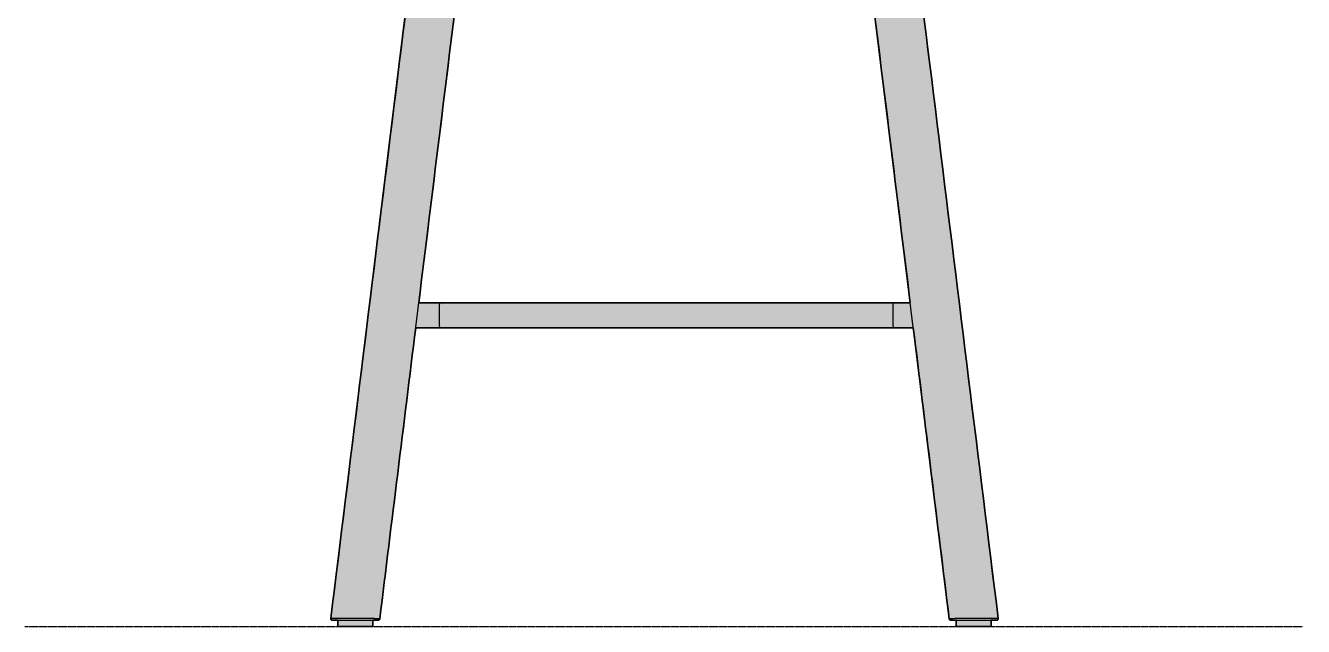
# Model space of a CAD drawing. Header units: millimetres. Extents: x 0 to 1859, y -772 to 766.
# Drawn here: x 1045 to 1859, y 0 to 383 of the extents above; entities that cross this region are included whole.
import ezdxf

# ---------------------------------------------------------------- set-up
doc = ezdxf.new("R2010")
doc.units = ezdxf.units.MM
doc.linetypes.add('Dots', pattern=[1, 0, -1])
doc.layers.add('Blocks', color=7, linetype='Continuous')
doc.layers.add('Blocks$Fill', color=7, linetype='Continuous', true_color=0xffffff)
for name, color, linetype, lineweight, true_color in [('Blocks$Inner', 7, 'Continuous', 25, 0x007f00), ('Blocks$Outline', 7, 'Continuous', 35, 0xff3f3f), ('Groud', 7, 'Dots', 25, 0x243775)]:
    doc.layers.add(name, color=color, linetype=linetype, lineweight=lineweight, true_color=true_color)

# ---------------------------------------------------------------- blocks, each defined once
blk = doc.blocks.new('Form Barstool Low Side')
at = {"layer": 'Blocks$Fill'}
h = blk.add_hatch(color=256, dxfattribs=at)
h.paths.add_polyline_path([(270.04, 628.56), (266.14, 629.76), (264.21, 630.41), (262.3, 631.11), (260.87, 631.7), (259.45, 632.32), (258.05, 632.99), (256.67, 633.69), (255.3, 634.43), (253.96, 635.21), (252.63, 636.02), (251.33, 636.86), (249.96, 637.79), (248.62, 638.75), (247.3, 639.74), (246.01, 640.77), (244.74, 641.83), (243.5, 642.91), (242.28, 644.03), (241.09, 645.17), (239.82, 646.44), (238.59, 647.74), (237.38, 649.07), (236.2, 650.42), (235.04, 651.8), (233.92, 653.21), (232.82, 654.63), (231.74, 656.07), (230.63, 657.63), (229.54, 659.2), (227.45, 662.4), (225.48, 665.67), (223.61, 669.01), (221.85, 672.41), (220.2, 675.86), (218.67, 679.36), (217.24, 682.9), (215.95, 686.42), (214.76, 689.97), (213.66, 693.55), (212.65, 697.15), (211.71, 700.77), (210.84, 704.42), (209.27, 711.74), (207.63, 720.58), (204.55, 740.54), (203.9, 744.21), (202.82, 749.41), (201.63, 754.59), (200.51, 757.45), (200.5, 757.48), (200.45, 757.61), (200.39, 757.74), (200.33, 757.87), (200.26, 758), (200.2, 758.13), (200.13, 758.25), (199.99, 758.5), (199.83, 758.75), (199.67, 758.99), (199.51, 759.22), (199.34, 759.46), (199.08, 759.8), (198.81, 760.14), (198.67, 760.3), (198.53, 760.46), (198.39, 760.62), (198.24, 760.77), (198.05, 760.95), (197.86, 761.13), (196.91, 761.99), (196.78, 762.11), (196.72, 762.17), (196.67, 762.23), (196.61, 762.3), (196.58, 762.33), (196.56, 762.36), (196.53, 762.4), (196.5, 762.43), (196.48, 762.46), (196.46, 762.5), (196.43, 762.54), (196.41, 762.57), (196.39, 762.61), (196.37, 762.65), (196.35, 762.69), (196.33, 762.73), (196.31, 762.77), (196.29, 762.82), (196.27, 762.86), (196.26, 762.91), (196.24, 762.95), (196.23, 763), (196.22, 763.05), (196.21, 763.09), (196.2, 763.14), (196.19, 763.18), (196.19, 763.23), (196.19, 763.28), (196.18, 763.32), (196.18, 763.37), (196.18, 763.42), (196.18, 763.46), (196.18, 763.51), (196.19, 763.56), (196.19, 763.61), (196.2, 763.65), (196.21, 763.7), (196.22, 763.75), (196.23, 763.79), (196.24, 763.84), (196.25, 763.89), (196.27, 763.94), (196.28, 763.99), (196.3, 764.03), (196.32, 764.08), (196.34, 764.12), (196.36, 764.17), (196.38, 764.22), (196.4, 764.26), (196.42, 764.3), (196.45, 764.35), (196.47, 764.39), (196.5, 764.43), (196.53, 764.48), (196.56, 764.52), (196.59, 764.57), (196.63, 764.61), (196.66, 764.65), (196.7, 764.7), (196.73, 764.74), (196.77, 764.78), (196.81, 764.82), (196.85, 764.86), (196.89, 764.9), (196.93, 764.94), (196.97, 764.97), (197.01, 765.01), (197.06, 765.04), (197.1, 765.08), (197.14, 765.11), (197.19, 765.15), (197.25, 765.18), (197.3, 765.22), (197.35, 765.25), (197.41, 765.29), (197.46, 765.32), (197.52, 765.35), (197.57, 765.38), (197.68, 765.43), (197.8, 765.49), (197.92, 765.53), (198.04, 765.58), (198.17, 765.63), (198.24, 765.66), (198.31, 765.68), (198.39, 765.7), (198.46, 765.72), (198.53, 765.74), (198.6, 765.75), (198.67, 765.77), (198.74, 765.78), (198.82, 765.79), (198.89, 765.8), (198.96, 765.8), (199.03, 765.81), (199.07, 765.81), (199.11, 765.81), (199.14, 765.81), (199.18, 765.81), (199.2, 765.81), (199.21, 765.81), (199.21, 765.8), (199.57, 765.82), (199.76, 765.82), (199.98, 765.81), (200.22, 765.8), (200.49, 765.78), (200.78, 765.75), (201.1, 765.72), (201.72, 765.63), (202.41, 765.5), (203.1, 765.36), (203.85, 765.18), (204.55, 764.99), (205.3, 764.78), (205.98, 764.57), (206.69, 764.33), (207.55, 764.02), (208.35, 763.72), (209.29, 763.33), (209.88, 763.06), (210.49, 762.77), (211.22, 762.41), (211.97, 762), (213.14, 761.33), (214.36, 760.59), (215.77, 759.66), (216.48, 759.16), (219.63, 756.78), (220.41, 756.14), (220.83, 755.79), (221.74, 755), (222.35, 754.44), (223.06, 753.76), (223.71, 753.09), (224.22, 752.55), (224.86, 751.84), (225.59, 750.98), (226.32, 750.07), (227.05, 749.13), (228.08, 747.71), (228.69, 746.83), (230.31, 744.37), (231.94, 741.75), (233.63, 738.85), (235.88, 734.73), (237.67, 731.18), (239.69, 726.85), (241.33, 723.02), (246.29, 711.15), (248.26, 706.73), (250.61, 701.74), (253.65, 695.7), (254.4, 694.29), (255.17, 692.92), (255.85, 691.78), (256.54, 690.69), (257.28, 689.57), (258.04, 688.46), (259.06, 687.06), (260.14, 685.66), (260.93, 684.69), (261.75, 683.74), (262.6, 682.81), (263.47, 681.9), (264.21, 681.15), (264.97, 680.42), (265.75, 679.71), (266.53, 679.01), (267.65, 678.06), (268.79, 677.14), (269.85, 676.33), (270.93, 675.54), (272.07, 674.73), (273.23, 673.94), (274.46, 673.14), (275.7, 672.37), (277.03, 671.58), (278.38, 670.82), (279.73, 670.08), (281.11, 669.37), (282.58, 668.64), (284.07, 667.95), (285.58, 667.28), (287.09, 666.65), (288.68, 666.02), (290.28, 665.42), (291.89, 664.86), (293.51, 664.34), (295.76, 663.67), (298.02, 663.06), (300.34, 662.5), (302.68, 661.99), (305.1, 661.53), (307.54, 661.11), (310.32, 660.69), (313.11, 660.33), (316.34, 659.98), (319.58, 659.69), (325.21, 659.33), (330.44, 659.11), (339.45, 658.97), (352.52, 659.15), (380.47, 660.46), (468.66, 665.53), (521.59, 666.56), (546.26, 666.34), (555.79, 665.99), (563.75, 665.47), (567.22, 665.15), (570.1, 664.83), (573.91, 664.32), (574.2, 664.29), (577.04, 663.86), (579.93, 663.4), (579.99, 663.39), (585.13, 662.48), (589.55, 661.57), (593.7, 660.57), (595.13, 660.17), (597.61, 659.41), (599.59, 658.73), (601.13, 658.14), (602.29, 657.66), (603.24, 657.24), (604.32, 656.73), (605.32, 656.22), (605.81, 655.95), (606.31, 655.67), (607.22, 655.12), (608.13, 654.53), (609.03, 653.9), (609.82, 653.31), (610.54, 652.76), (611.27, 652.18), (611.93, 651.63), (612.58, 651.07), (613.17, 650.53), (613.77, 649.98), (614.31, 649.45), (617.63, 646.03), (617.8, 645.85), (617.96, 645.67), (618.12, 645.48), (618.19, 645.39), (618.26, 645.29), (618.4, 645.1), (618.43, 645.06), (618.46, 645.02), (618.47, 644.99), (618.49, 644.96), (618.51, 644.93), (618.52, 644.9), (618.56, 644.83), (618.59, 644.76), (618.63, 644.66), (618.67, 644.55), (618.71, 644.46), (618.72, 644.41), (618.74, 644.35), (618.76, 644.29), (618.77, 644.22), (618.79, 644.14), (618.8, 644.06), (618.82, 643.99), (618.83, 643.92), (618.84, 643.84), (618.84, 643.75), (618.85, 643.67), (618.85, 643.59), (618.85, 643.5), (618.85, 643.41), (618.85, 643.31), (618.85, 643.22), (618.84, 643.13), (618.83, 643.05), (618.81, 642.88), (618.76, 642.54), (618.73, 642.4), (618.71, 642.33), (618.7, 642.25), (618.69, 642.22), (618.68, 642.18), (618.67, 642.15), (618.66, 642.12), (618.64, 642.08), (618.63, 642.05), (618.61, 642.01), (618.61, 642), (618.6, 641.98), (618.59, 641.96), (618.57, 641.94), (618.56, 641.92), (618.55, 641.9), (618.53, 641.88), (618.52, 641.86), (618.5, 641.84), (618.49, 641.82), (618.47, 641.8), (618.46, 641.78), (618.44, 641.76), (618.42, 641.74), (618.41, 641.72), (618.39, 641.7), (618.37, 641.68), (618.35, 641.67), (618.33, 641.64), (618.3, 641.62), (618.27, 641.59), (618.24, 641.57), (618.21, 641.55), (618.18, 641.52), (618.15, 641.5), (618.12, 641.48), (618.05, 641.44), (617.99, 641.4), (617.92, 641.37), (617.85, 641.33), (617.74, 641.28), (617.63, 641.23), (617.52, 641.18), (617.41, 641.14), (617.29, 641.1), (617.18, 641.06), (616.95, 640.99), (616.58, 640.88), (616.21, 640.79), (615.83, 640.71), (615.46, 640.63), (614.89, 640.53), (614.31, 640.43), (613.16, 640.28), (610.27, 639.98), (610.31, 639.93), (610.32, 639.91), (610.33, 639.9), (610.33, 639.89), (610.34, 639.88), (610.34, 639.88), (610.34, 639.88), (610.34, 639.88), (610.34, 639.88), (610.34, 639.88), (610.34, 639.87), (610.34, 639.87), (610.34, 639.87), (610.34, 639.87), (610.34, 639.87), (610.34, 639.87), (610.34, 639.87), (610.34, 639.87), (610.34, 639.87), (610.34, 639.87), (610.34, 639.87), (610.34, 639.87), (610.34, 639.87), (610.34, 639.87), (610.34, 639.87), (610.34, 639.87), (610.34, 639.87), (610.34, 639.87), (610.34, 639.87), (610.34, 639.87), (610.34, 639.87), (610.34, 639.87), (610.34, 639.87), (610.34, 639.87), (610.34, 639.87), (610.34, 639.87), (610.34, 639.87), (610.34, 639.87), (610.34, 639.87), (610.34, 639.87), (610.34, 639.87), (610.34, 639.87), (610.34, 639.87), (610.34, 639.87), (610.34, 639.87), (610.34, 639.87), (610.34, 639.87), (610.34, 639.87), (610.34, 639.87), (610.34, 639.87), (610.34, 639.87), (610.34, 639.87), (610.34, 639.87), (610.34, 639.87), (610.34, 639.87), (610.34, 639.87), (610.34, 639.87), (610.34, 639.87), (610.34, 639.87), (610.34, 639.87), (610.34, 639.87), (610.34, 639.87), (610.34, 639.87), (610.34, 639.87), (610.34, 639.87), (610.34, 639.87), (610.34, 639.87), (610.34, 639.87), (610.34, 639.87), (606.03, 639.55), (548.92, 637.08), (544.82, 636.86), (544.55, 635.22), (544.32, 633.58), (544.13, 631.93), (543.98, 630.28), (543.85, 628.47), (543.78, 626.66), (543.75, 624.85), (543.76, 623.04), (543.82, 621.22), (543.93, 619.41), (544.08, 617.61), (544.28, 615.81), (619.59, 5.12), (619.59, 5.1), (619.59, 5.07), (619.6, 5.05), (619.6, 5.02), (619.6, 4.99), (619.6, 4.97), (619.6, 4.94), (619.59, 4.91), (619.59, 4.89), (619.59, 4.86), (619.58, 4.83), (619.58, 4.81), (619.57, 4.78), (619.57, 4.76), (619.56, 4.73), (619.55, 4.7), (619.54, 4.68), (619.53, 4.65), (619.53, 4.63), (619.52, 4.6), (619.5, 4.58), (619.49, 4.55), (619.48, 4.53), (619.47, 4.51), (619.45, 4.48), (619.44, 4.46), (619.43, 4.44), (619.41, 4.42), (619.4, 4.4), (619.38, 4.38), (619.36, 4.36), (619.35, 4.34), (619.33, 4.32), (619.31, 4.3), (619.29, 4.28), (619.27, 4.26), (619.25, 4.25), (619.23, 4.23), (619.21, 4.21), (619.19, 4.2), (619.17, 4.18), (619.15, 4.17), (619.13, 4.15), (619.1, 4.14), (619.08, 4.12), (619.06, 4.11), (619.03, 4.1), (619.01, 4.09), (618.98, 4.08), (618.96, 4.07), (618.93, 4.06), (618.91, 4.05), (618.88, 4.04), (618.86, 4.03), (618.83, 4.03), (618.8, 4.02), (618.78, 4.02), (618.75, 4.01), (618.73, 4.01), (618.7, 4.01), (618.67, 4), (618.65, 4), (618.62, 4), (618.6, 4), (618.6, 4), (615.1, 4), (615.1, 0), (615.08, 0), (592.88, 0), (592.88, 4), (589.38, 4), (589.38, 4), (589.36, 4), (589.34, 4), (589.31, 4), (589.29, 4), (589.27, 4.01), (589.25, 4.01), (589.23, 4.01), (589.21, 4.01), (589.19, 4.02), (589.16, 4.02), (589.14, 4.03), (589.12, 4.03), (589.1, 4.04), (589.08, 4.05), (589.06, 4.05), (589.03, 4.06), (589.01, 4.07), (588.99, 4.08), (588.97, 4.09), (588.95, 4.1), (588.93, 4.11), (588.91, 4.12), (588.89, 4.13), (588.87, 4.14), (588.85, 4.15), (588.83, 4.16), (588.81, 4.18), (588.79, 4.19), (588.77, 4.21), (588.75, 4.22), (588.73, 4.24), (588.72, 4.25), (588.7, 4.27), (588.68, 4.28), (588.66, 4.3), (588.65, 4.32), (588.63, 4.33), (588.62, 4.35), (588.6, 4.37), (588.59, 4.39), (588.57, 4.41), (588.56, 4.43), (588.55, 4.45), (588.53, 4.46), (588.52, 4.48), (588.51, 4.5), (588.5, 4.52), (588.49, 4.54), (588.48, 4.57), (588.47, 4.59), (588.46, 4.61), (588.45, 4.63), (588.44, 4.65), (588.43, 4.67), (588.43, 4.69), (588.42, 4.71), (588.41, 4.73), (588.41, 4.75), (588.4, 4.77), (588.4, 4.79), (588.39, 4.82), (588.39, 4.84), (588.39, 4.86), (588.38, 4.88), (565.53, 190.23), (248.52, 190.23), (225.65, 4.88), (225.65, 4.86), (225.64, 4.84), (225.64, 4.82), (225.64, 4.79), (225.63, 4.77), (225.63, 4.75), (225.62, 4.73), (225.62, 4.71), (225.61, 4.69), (225.6, 4.67), (225.59, 4.65), (225.59, 4.63), (225.58, 4.61), (225.57, 4.59), (225.56, 4.57), (225.55, 4.54), (225.54, 4.52), (225.53, 4.5), (225.52, 4.48), (225.5, 4.46), (225.49, 4.45), (225.48, 4.43), (225.46, 4.41), (225.45, 4.39), (225.43, 4.37), (225.42, 4.35), (225.4, 4.33), (225.39, 4.32), (225.37, 4.3), (225.36, 4.28), (225.34, 4.27), (225.32, 4.25), (225.3, 4.24), (225.28, 4.22), (225.27, 4.21), (225.25, 4.19), (225.23, 4.18), (225.21, 4.16), (225.19, 4.15), (225.17, 4.14), (225.15, 4.13), (225.13, 4.12), (225.11, 4.11), (225.09, 4.1), (225.06, 4.09), (225.04, 4.08), (225.02, 4.07), (225, 4.06), (224.98, 4.05), (224.96, 4.05), (224.94, 4.04), (224.91, 4.03), (224.89, 4.03), (224.87, 4.02), (224.85, 4.02), (224.83, 4.01), (224.81, 4.01), (224.79, 4.01), (224.76, 4.01), (224.74, 4), (224.72, 4), (224.7, 4), (224.68, 4), (224.66, 4), (224.66, 4), (221.16, 4), (221.16, 0), (221.14, 0), (198.94, 0), (198.94, 4), (195.44, 4), (195.41, 4), (195.39, 4), (195.36, 4), (195.33, 4.01), (195.31, 4.01), (195.28, 4.01), (195.26, 4.02), (195.23, 4.02), (195.2, 4.03), (195.18, 4.03), (195.15, 4.04), (195.13, 4.05), (195.1, 4.06), (195.08, 4.07), (195.05, 4.08), (195.03, 4.09), (195, 4.1), (194.98, 4.11), (194.96, 4.12), (194.93, 4.14), (194.91, 4.15), (194.89, 4.17), (194.86, 4.18), (194.84, 4.2), (194.82, 4.21), (194.8, 4.23), (194.78, 4.25), (194.76, 4.26), (194.74, 4.28), (194.72, 4.3), (194.71, 4.32), (194.69, 4.34), (194.67, 4.36), (194.66, 4.38), (194.64, 4.4), (194.62, 4.42), (194.61, 4.44), (194.6, 4.46), (194.58, 4.48), (194.57, 4.51), (194.56, 4.53), (194.54, 4.55), (194.53, 4.58), (194.52, 4.6), (194.51, 4.63), (194.5, 4.65), (194.49, 4.68), (194.48, 4.7), (194.48, 4.73), (194.47, 4.76), (194.46, 4.78), (194.46, 4.81), (194.45, 4.83), (194.45, 4.86), (194.44, 4.89), (194.44, 4.91), (194.44, 4.94), (194.44, 4.97), (194.44, 4.99), (194.44, 5.02), (194.44, 5.05), (194.44, 5.07), (194.44, 5.1), (194.45, 5.12), (269.32, 612.14), (269.43, 613.4), (269.78, 617.21), (269.92, 619.12), (270.03, 621.03), (270.1, 622.91), (270.11, 624.8), (270.09, 626.68)], flags=0)
h.paths.add_polyline_path([(506.82, 634.58), (368.73, 623.21), (368.71, 623.21), (367.37, 623.22), (367.28, 623.22), (366.32, 623.2), (359.02, 622.81), (357.77, 622.74), (342.01, 621.91), (339.31, 621.79), (336.94, 621.67), (336.77, 621.66), (334.35, 621.52), (333.86, 621.48), (333.66, 621.46), (332.66, 621.34), (332.31, 621.31), (332.31, 621.3), (332.31, 621.3), (332.31, 621.3), (321.25, 621.26), (315.72, 621.41), (312.97, 621.55), (310.22, 621.76), (306.58, 622.12), (302.87, 622.56), (302.41, 620.8), (301.99, 619.04), (301.59, 617.27), (301.23, 615.49), (300.9, 613.71), (300.6, 611.92), (300.33, 610.13), (300.09, 608.34), (280.11, 446.39), (533.94, 446.35), (513.51, 612.01), (513.08, 614.43), (512.62, 617.16), (512.37, 618.52), (512.09, 619.88), (511.86, 620.89), (511.6, 621.9), (511.32, 622.9), (511.03, 623.9), (510.38, 625.88), (509.69, 627.84), (509.03, 629.55), (508.34, 631.25), (507.6, 632.93)], flags=0)
h.paths.add_polyline_path([(537.64, 416.39), (276.42, 416.43), (250.49, 206.23), (563.55, 206.23)], flags=0)
at = {"layer": 'Blocks$Inner'}
for p, q in [((225.65, 4.88), (276.42, 416.43)), ((588.38, 4.88), (537.63, 416.46)), ((250.49, 206.23), (563.55, 206.23)), ((565.53, 190.23), (248.52, 190.23)), ((198.94, 4), (198.94, 0)), ((221.16, 0), (221.16, 4)), ((592.88, 4), (592.88, 0)), ((615.1, 0), (615.1, 4))]:
    blk.add_line(p, q, dxfattribs=at)
for points in [[(194.45, 5.12), (269.32, 612.14), (269.43, 613.4)], [(533.94, 446.35), (513.51, 612.01), (513.68, 612.25), (514.22, 612.52), (515.12, 612.83), (516.35, 613.17), (517.9, 613.52), (519.72, 613.89), (521.77, 614.25), (523.99, 614.61), (526.33, 614.94), (528.73, 615.26), (531.14, 615.54), (533.49, 615.78), (535.73, 615.97), (537.81, 616.12), (539.66, 616.21), (541.25, 616.24), (542.53, 616.21), (543.48, 616.13), (544.07, 616), (544.28, 615.81), (619.59, 5.12)]]:
    blk.add_lwpolyline(points, dxfattribs=at)
at = {"layer": 'Blocks$Inner', "extrusion": (0, 0, -1)}
for centre in [(-383.01, 198.23), (-672.05, 198.23)]:
    blk.add_arc(centre, 119.41, 356.15839, 3.84161, dxfattribs=at)
at = {"layer": 'Blocks$Inner'}
for centre, start, end in [((589.38, 5), 187.03014, 270), ((618.6, 5), 270, 7.03014)]:
    blk.add_arc(centre, 1, start, end, dxfattribs=at)
blk.add_rational_spline([(194.45, 5.12), (194.39, 4.68), (194.69, 4.34), (194.99, 4), (195.44, 4)], [1, 0.911704277435, 1, 0.911704277435, 1], degree=2, knots=[-1.693532, -1.693532, -1.693532, -0.846766, -0.846766, 0, 0, 0], dxfattribs=at)
for points, knots in [([(225.65, 4.88), (225.65, 4.88), (225.55, 4.89), (225.25, 4.9), (225.13, 4.9), (224.84, 4.91), (224.66, 4.92), (224.08, 4.93), (223.6, 4.94), (222.76, 4.95), (222.45, 4.96), (221.8, 4.97), (221.46, 4.97), (220.39, 4.98), (219.61, 4.99), (218.34, 5.01), (217.9, 5.01), (217.01, 5.02), (216.09, 5.03), (215.14, 5.04), (214.17, 5.05), (213.67, 5.06), (212.17, 5.07), (211.16, 5.08), (209.64, 5.09), (209.13, 5.09), (208.11, 5.1), (207.6, 5.11), (206.09, 5.12), (205.12, 5.12), (203.69, 5.13), (203.23, 5.13), (202.31, 5.14), (201.87, 5.14), (200.6, 5.14), (199.8, 5.15), (198.7, 5.15), (198.35, 5.15), (197.7, 5.15), (197.09, 5.15), (196.56, 5.15), (196.07, 5.15), (195.85, 5.15), (195.25, 5.14), (194.95, 5.14), (194.55, 5.13), (194.45, 5.13), (194.45, 5.12)], [2.448061, 2.448061, 2.448061, 2.448061, 2.510561, 2.510561, 2.541811, 2.541811, 2.573061, 2.573061, 2.635561, 2.635561, 2.666811, 2.666811, 2.698061, 2.698061, 2.760561, 2.760561, 2.791811, 2.791811, 2.823061, 2.854311, 2.854311, 2.885561, 2.885561, 2.948061, 2.948061, 2.979311, 2.979311, 3.010561, 3.010561, 3.073061, 3.073061, 3.104311, 3.104311, 3.135561, 3.135561, 3.198061, 3.198061, 3.229311, 3.229311, 3.260561, 3.291811, 3.291811, 3.323061, 3.323061, 3.385561, 3.385561, 3.448061, 3.448061, 3.448061, 3.448061]), ([(195.44, 4), (195.44, 4), (195.54, 4), (195.91, 4), (196.19, 4), (196.75, 4), (196.96, 4), (197.41, 4), (197.91, 4), (198.48, 4), (199.09, 4), (199.42, 4), (200.45, 4), (201.2, 4), (202.39, 4), (202.81, 4), (203.66, 4), (204.1, 4), (205.43, 4), (206.34, 4), (207.75, 4), (208.23, 4), (209.19, 4), (209.66, 4), (211.09, 4), (212.03, 4), (213.44, 4), (213.91, 4), (214.81, 4), (215.7, 4), (216.56, 4), (217.4, 4), (217.81, 4), (219, 4), (219.73, 4), (220.73, 4), (221.05, 4), (221.66, 4), (221.94, 4), (222.73, 4), (223.18, 4), (223.73, 4), (223.89, 4), (224.17, 4), (224.28, 4), (224.56, 4), (224.66, 4), (224.66, 4)], [0, 0, 0, 0, 0.0625, 0.0625, 0.125, 0.125, 0.15625, 0.15625, 0.1875, 0.21875, 0.21875, 0.25, 0.25, 0.3125, 0.3125, 0.34375, 0.34375, 0.375, 0.375, 0.4375, 0.4375, 0.46875, 0.46875, 0.5, 0.5, 0.5625, 0.5625, 0.59375, 0.59375, 0.625, 0.65625, 0.65625, 0.6875, 0.6875, 0.75, 0.75, 0.78125, 0.78125, 0.8125, 0.8125, 0.875, 0.875, 0.90625, 0.90625, 0.9375, 0.9375, 1, 1, 1, 1]), ([(198.94, 0), (198.94, 0), (198.94, 0), (198.95, 0), (198.98, 0), (199.01, 0), (199.05, 0), (199.09, 0), (199.2, 0), (199.4, 0), (199.78, 0), (200.25, 0), (201, 0), (202.18, 0), (203.89, 0), (205.84, 0), (207.94, 0), (210.13, 0), (212.29, 0), (214.38, 0), (216.29, 0), (217.97, 0), (219.12, 0), (219.86, 0), (220.33, 0), (220.69, 0), (220.92, 0), (221.04, 0), (221.11, 0), (221.15, 0), (221.16, 0), (221.16, 0)], [0, 0, 0, 0, 0.008955, 0.017889, 0.02681, 0.035724, 0.04464, 0.053564, 0.062504, 0.093843, 0.125168, 0.156332, 0.187498, 0.250106, 0.312463, 0.37493, 0.437504, 0.499794, 0.562421, 0.624726, 0.68726, 0.749731, 0.812074, 0.843419, 0.874743, 0.905913, 0.937054, 0.952825, 0.968547, 0.984259, 1, 1, 1, 1]), ([(619.59, 5.12), (619.59, 5.13), (619.49, 5.13), (619.19, 5.14), (619.06, 5.14), (618.76, 5.14), (618.59, 5.15), (617.99, 5.15), (617.51, 5.15), (616.65, 5.15), (616.34, 5.15), (615.69, 5.15), (615.34, 5.15), (614.25, 5.15), (613.46, 5.14), (612.17, 5.14), (611.72, 5.14), (610.82, 5.13), (609.9, 5.13), (608.93, 5.12), (607.95, 5.12), (607.45, 5.11), (605.94, 5.1), (604.93, 5.09), (603.4, 5.08), (602.89, 5.08), (601.87, 5.07), (601.37, 5.07), (599.87, 5.05), (598.91, 5.04), (597.5, 5.03), (597.03, 5.02), (596.14, 5.01), (595.7, 5.01), (594.86, 5), (594.46, 4.99), (593.68, 4.98), (593.3, 4.98), (592.21, 4.97), (591.57, 4.96), (590.73, 4.94), (590.47, 4.94), (589.99, 4.93), (589.77, 4.92), (589.18, 4.91), (588.89, 4.9), (588.59, 4.89), (588.51, 4.89), (588.41, 4.88), (588.38, 4.88), (588.38, 4.88)], [2.693495, 2.693495, 2.693495, 2.693495, 2.755995, 2.755995, 2.787245, 2.787245, 2.818495, 2.818495, 2.880995, 2.880995, 2.912245, 2.912245, 2.943495, 2.943495, 3.005995, 3.005995, 3.037245, 3.037245, 3.068495, 3.099745, 3.099745, 3.130995, 3.130995, 3.193495, 3.193495, 3.224745, 3.224745, 3.255995, 3.255995, 3.318495, 3.318495, 3.349745, 3.349745, 3.380995, 3.380995, 3.412245, 3.412245, 3.443495, 3.443495, 3.505995, 3.505995, 3.537245, 3.537245, 3.568495, 3.568495, 3.630995, 3.630995, 3.662245, 3.662245, 3.693495, 3.693495, 3.693495, 3.693495]), ([(589.38, 4), (589.38, 4), (589.47, 4), (589.85, 4), (590.13, 4), (590.67, 4), (590.88, 4), (591.33, 4), (591.58, 4), (592.37, 4), (592.97, 4), (593.98, 4), (594.34, 4), (595.07, 4), (595.83, 4), (596.64, 4), (597.48, 4), (597.91, 4), (599.23, 4), (600.14, 4), (601.53, 4), (602.01, 4), (602.96, 4), (603.44, 4), (604.87, 4), (605.82, 4), (607.23, 4), (607.7, 4), (608.62, 4), (609.52, 4), (610.39, 4), (611.23, 4), (611.65, 4), (612.86, 4), (613.6, 4), (614.62, 4), (614.94, 4), (615.56, 4), (615.85, 4), (616.65, 4), (617.11, 4), (617.66, 4), (617.82, 4), (618.11, 4), (618.22, 4), (618.5, 4), (618.6, 4), (618.6, 4)], [0, 0, 0, 0, 0.0625, 0.0625, 0.125, 0.125, 0.15625, 0.15625, 0.1875, 0.1875, 0.25, 0.25, 0.28125, 0.28125, 0.3125, 0.34375, 0.34375, 0.375, 0.375, 0.4375, 0.4375, 0.46875, 0.46875, 0.5, 0.5, 0.5625, 0.5625, 0.59375, 0.59375, 0.625, 0.65625, 0.65625, 0.6875, 0.6875, 0.75, 0.75, 0.78125, 0.78125, 0.8125, 0.8125, 0.875, 0.875, 0.90625, 0.90625, 0.9375, 0.9375, 1, 1, 1, 1]), ([(592.88, 0), (592.88, 0), (592.88, 0), (592.89, 0), (592.92, 0), (592.95, 0), (592.98, 0), (593.03, 0), (593.14, 0), (593.34, 0), (593.71, 0), (594.17, 0), (594.91, 0), (596.06, 0), (597.74, 0), (599.65, 0), (601.73, 0), (603.9, 0), (606.08, 0), (608.19, 0), (610.13, 0), (611.85, 0), (613.02, 0), (613.78, 0), (614.26, 0), (614.63, 0), (614.85, 0), (614.98, 0), (615.05, 0), (615.09, 0), (615.09, 0), (615.1, 0)], [0, 0, 0, 0, 0.008933, 0.017853, 0.026766, 0.035681, 0.044604, 0.053542, 0.062503, 0.093799, 0.125157, 0.156307, 0.187508, 0.250135, 0.312427, 0.37497, 0.437418, 0.499778, 0.562365, 0.62461, 0.687233, 0.749536, 0.812062, 0.843355, 0.874677, 0.90586, 0.937083, 0.952814, 0.968518, 0.984233, 1, 1, 1, 1])]:
    blk.add_open_spline(points, degree=3, knots=knots, dxfattribs=at)
blk.add_rational_spline([(224.66, 4), (225.54, 4), (225.65, 4.88)], [1, 0.749142052371, 1], degree=2, dxfattribs=at)
at = {"layer": 'Blocks$Outline'}
for points in [[(250.49, 206.23), (563.55, 206.23)], [(565.53, 190.23), (248.52, 190.23)]]:
    blk.add_lwpolyline(points, dxfattribs=at)
for points, knots in [([(194.45, 5.12), (218.94, 203.66), (243.9, 406), (268.86, 608.33), (269.32, 612.14), (269.36, 612.56), (269.39, 612.98), (269.43, 613.4), (269.67, 615.94), (270.16, 620.98), (270.13, 626.05), (270.04, 628.56)], [3.448061, 3.448061, 3.448061, 3.448061, 603.572113, 615.06201, 615.06201, 615.06201, 616.422117, 616.422117, 616.422117, 616.635851, 616.845884, 616.845884, 616.845884, 616.845884]), ([(221.16, 4), (221.16, 2.67), (221.16, 1.33), (221.16, 0), (221.16, 0), (221.15, 0), (221.11, 0), (221.04, 0), (220.92, 0), (220.69, 0), (220.33, 0), (219.86, 0), (219.12, 0), (217.97, 0), (216.29, 0), (214.38, 0), (212.29, 0), (210.13, 0), (207.94, 0), (205.84, 0), (203.89, 0), (202.18, 0), (201, 0), (200.25, 0), (199.78, 0), (199.4, 0), (199.2, 0), (199.09, 0), (199.05, 0), (199.01, 0), (198.98, 0), (198.95, 0), (198.94, 0), (198.94, 0), (198.94, 0), (198.94, 1.33), (198.94, 2.67), (198.94, 4)], [-5, -5, -5, -5, -1, -1, -1, -0.984259, -0.968547, -0.952825, -0.937054, -0.905913, -0.874743, -0.843419, -0.812074, -0.749731, -0.68726, -0.624726, -0.562421, -0.499794, -0.437504, -0.37493, -0.312463, -0.250106, -0.187498, -0.156332, -0.125168, -0.093843, -0.062504, -0.053564, -0.04464, -0.035724, -0.02681, -0.017889, -0.008955, 0, 0, 0, 4, 4, 4, 4]), ([(615.1, 4), (615.1, 2.67), (615.1, 1.33), (615.1, 0), (615.09, 0), (615.09, 0), (615.05, 0), (614.98, 0), (614.85, 0), (614.63, 0), (614.26, 0), (613.78, 0), (613.02, 0), (611.85, 0), (610.13, 0), (608.19, 0), (606.08, 0), (603.9, 0), (601.73, 0), (599.65, 0), (597.74, 0), (596.06, 0), (594.91, 0), (594.17, 0), (593.71, 0), (593.34, 0), (593.14, 0), (593.03, 0), (592.98, 0), (592.95, 0), (592.92, 0), (592.89, 0), (592.88, 0), (592.88, 0), (592.88, 0), (592.88, 1.33), (592.88, 2.67), (592.88, 4)], [-5, -5, -5, -5, -1, -1, -1, -0.984233, -0.968518, -0.952814, -0.937083, -0.90586, -0.874677, -0.843355, -0.812062, -0.749536, -0.687233, -0.62461, -0.562365, -0.499778, -0.437418, -0.37497, -0.312427, -0.250135, -0.187508, -0.156307, -0.125157, -0.093799, -0.062503, -0.053542, -0.044604, -0.035681, -0.026766, -0.017853, -0.008933, 0, 0, 0, 4, 4, 4, 4])]:
    blk.add_open_spline(points, degree=3, knots=knots, dxfattribs=at)
for points in [[(544.28, 615.81), (569.38, 412.25), (594.49, 208.68), (619.59, 5.12)], [(276.42, 416.43), (267.78, 346.36), (259.13, 276.3), (250.49, 206.23)], [(563.55, 206.23), (554.92, 276.29), (546.28, 346.34), (537.64, 416.39)], [(248.52, 190.23), (240.89, 128.45), (233.27, 66.66), (225.65, 4.88)], [(588.38, 4.88), (580.77, 66.66), (573.15, 128.45), (565.53, 190.23)]]:
    blk.add_open_spline(points, degree=3, dxfattribs=at)
for points, weights, knots in [([(198.94, 4), (198.89, 4), (198.84, 4), (198.48, 4), (197.91, 4), (197.41, 4), (196.96, 4), (196.75, 4), (196.19, 4), (195.91, 4), (195.54, 4), (195.44, 4), (195.44, 4), (195.15, 4), (194.88, 4.12), (194.69, 4.34), (194.5, 4.56), (194.41, 4.83), (194.45, 5.12)], [1, 1, 1, 1, 1, 1, 1, 1, 1, 1, 1, 1, 1, 0.941136184957, 0.941136184957, 1, 0.941136184957, 0.941136184957, 1], [-0.223806, -0.223806, -0.223806, -0.223806, -0.21875, -0.21875, -0.1875, -0.15625, -0.15625, -0.125, -0.125, -0.0625, -0.0625, 0, 0, 0, 0.846766, 0.846766, 0.846766, 1.693532, 1.693532, 1.693532, 1.693532]), ([(225.65, 4.88), (225.59, 4.35), (225.19, 4), (224.66, 4), (224.66, 4), (224.56, 4), (224.28, 4), (224.17, 4), (223.89, 4), (223.73, 4), (223.18, 4), (222.73, 4), (221.94, 4), (221.66, 4), (221.29, 4), (221.22, 4), (221.16, 4)], [1, 0.832761368247, 0.832761368247, 1, 1, 1, 1, 1, 1, 1, 1, 1, 1, 1, 1, 1, 1], [-2.448061, -2.448061, -2.448061, -2.448061, -1, -1, -1, -0.9375, -0.9375, -0.90625, -0.90625, -0.875, -0.875, -0.8125, -0.8125, -0.78125, -0.78125, -0.774603, -0.774603, -0.774603, -0.774603]), ([(592.88, 4), (592.5, 4), (592.16, 4), (591.58, 4), (591.33, 4), (590.88, 4), (590.67, 4), (590.13, 4), (589.85, 4), (589.47, 4), (589.38, 4), (589.38, 4), (588.85, 4), (588.45, 4.35), (588.38, 4.88)], [1, 1, 1, 1, 1, 1, 1, 1, 1, 1, 1, 1, 0.832753311726, 0.832753311726, 1], [-0.225328, -0.225328, -0.225328, -0.225328, -0.1875, -0.1875, -0.15625, -0.15625, -0.125, -0.125, -0.0625, -0.0625, 0, 0, 0, 1.448097, 1.448097, 1.448097, 1.448097]), ([(619.59, 5.12), (619.63, 4.83), (619.54, 4.56), (619.35, 4.34), (619.15, 4.12), (618.89, 4), (618.6, 4), (618.6, 4), (618.5, 4), (618.22, 4), (618.11, 4), (617.82, 4), (617.66, 4), (617.11, 4), (616.65, 4), (615.85, 4), (615.56, 4), (615.2, 4), (615.15, 4), (615.1, 4)], [1, 0.941138683359, 0.941138683359, 1, 0.941138683359, 0.941138683359, 1, 1, 1, 1, 1, 1, 1, 1, 1, 1, 1, 1, 1, 1], [-2.693495, -2.693495, -2.693495, -2.693495, -1.846748, -1.846748, -1.846748, -1, -1, -1, -0.9375, -0.9375, -0.90625, -0.90625, -0.875, -0.875, -0.8125, -0.8125, -0.78125, -0.78125, -0.776057, -0.776057, -0.776057, -0.776057])]:
    blk.add_rational_spline(points, weights, degree=3, knots=knots, dxfattribs=at)

msp = doc.modelspace()

# ---------------------------------------------------------------- linework, layer by layer
at = {"layer": 'Groud'}
msp.add_lwpolyline([(1044.79, 0), (1858.83, 0)], dxfattribs=at)

# ---------------------------------------------------------------- block references
at = {"layer": 'Blocks'}
msp.add_blockref('Form Barstool Low Side', (1044.79, 0), dxfattribs=at)

doc.saveas('drawing.dxf')
